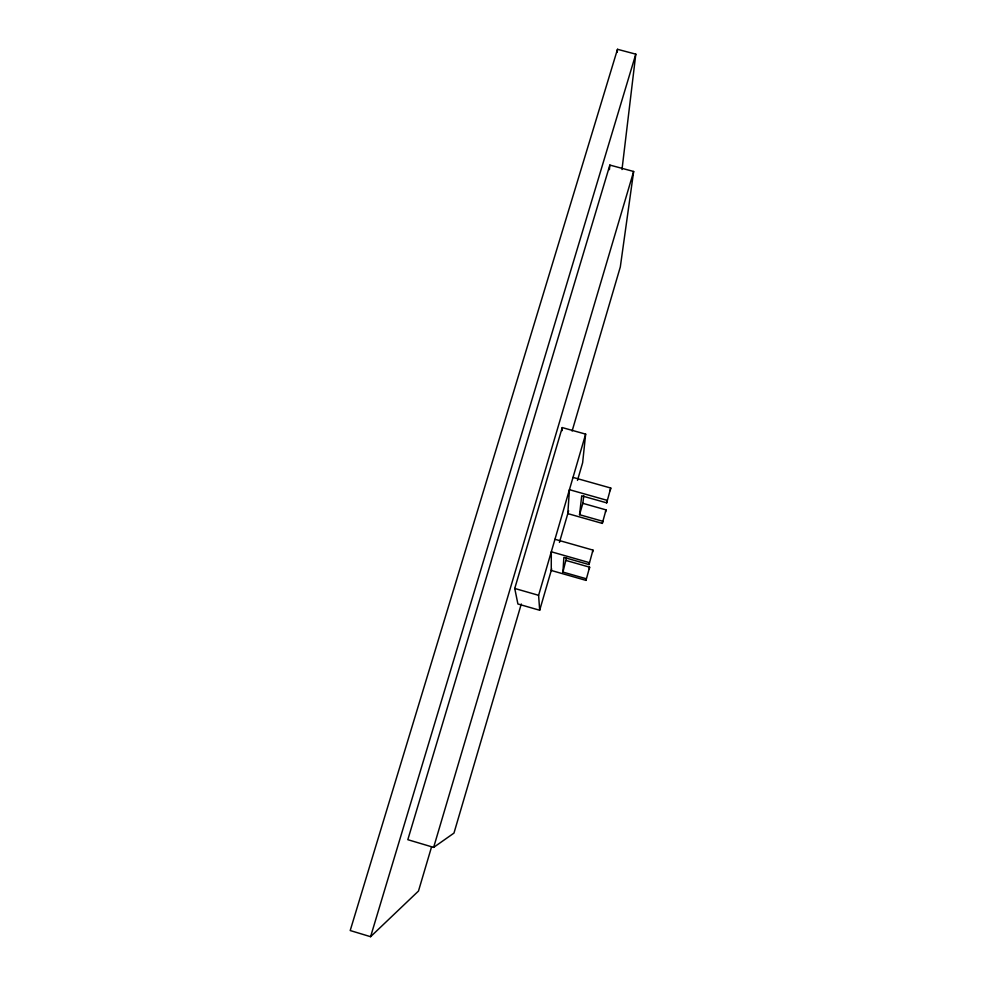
<?xml version="1.0" encoding="UTF-8"?>
<svg xmlns="http://www.w3.org/2000/svg" width="986" height="986" viewBox="0 0 986 986"><rect width="100%" height="100%" fill="white"/><g stroke="black" fill="none" stroke-linecap="round" stroke-linejoin="round"><path stroke-width="1.48" d="M562.143 430.635L562.242 427.579L585.647 434.136L582.64 462.693L577.476 480.404M589.012 564.571L589.381 562.636L551.31 551.79L551.26 570.463L585.992 580.384L586.3 578.757L562.932 572.077L563.856 557.398L589.012 564.571L592.968 550.102L554.958 539.28M562.932 572.077L566.494 557.706M617.211 52.357L617.495 49.3L635.797 54.156L621.993 169.543M609.41 169.654L609.853 165.069L633.653 171.478L620.305 266.984L572.102 431.055M606.686 502.86L607.216 500.37L569.427 489.685L567.813 513.62L602.298 523.393L602.754 521.274L579.546 514.704L581.715 495.81L606.686 502.86L610.753 488.033L573.026 477.397M579.546 514.704L582.837 503.328L583.774 495.748M589.271 568.922L589.616 567.184L566.272 560.529M592.574 552.148L592.968 550.102M605.54 512.104L606.02 509.885L582.837 503.328M610.186 490.646L610.753 488.033M585.992 580.384L589.616 567.184M602.298 523.393L606.02 509.885M562.242 427.579L514.741 588.457L517.909 603.987L539.675 610.248L538.602 595.31L585.647 434.136M539.675 610.248L551.704 568.934M559.432 542.374L568.626 510.797M521.286 603.987L453.967 833.096L433.643 847.381L407.822 839.69L609.853 165.069M431.585 846.801L418.483 891.048L370.588 936.7L350.203 930.537L617.495 49.3M433.643 847.381L633.653 171.478M370.588 936.7L635.797 54.156M514.741 588.457L538.602 595.31"/></g></svg>
